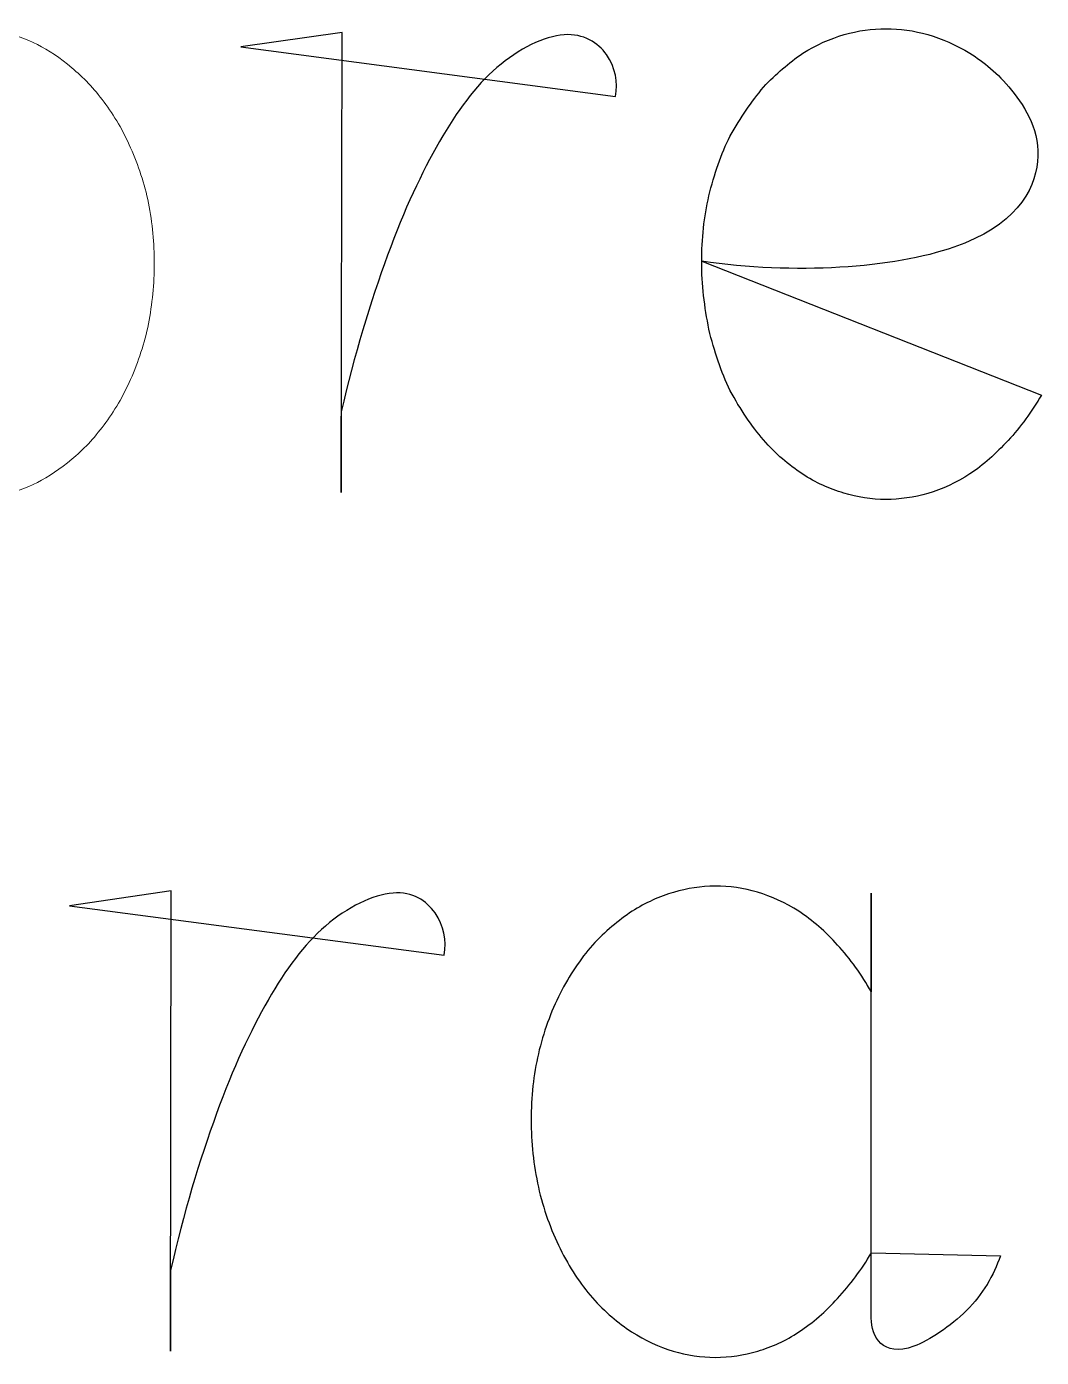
# Model space of a CAD drawing. Header units: centimetres. Extents: x -10.1 to 10.1, y -7.4 to 7.5.
# Drawn here: x -8.93 to -8.53, y 5.126 to 5.65 of the extents above; entities that cross this region are included whole.
import ezdxf

# ---------------------------------------------------------------- set-up
doc = ezdxf.new("R2010")
doc.units = ezdxf.units.CM
doc.header["$MEASUREMENT"] = 0
doc.layers.add('Layer 1', color=7, linetype='Continuous')

msp = doc.modelspace()

# ---------------------------------------------------------------- linework, layer by layer
at = {"layer": 'Layer 1', "color": 7, "lineweight": 0}
msp.add_open_spline([(-8.9533, 5.46414), (-8.9533, 5.46414), (-8.95462, 5.46414), (-8.95462, 5.46414), (-8.95462, 5.46414), (-8.95862, 5.46414), (-8.96243, 5.4647), (-8.96682, 5.46567), (-8.96682, 5.46567), (-8.97121, 5.46681), (-8.97576, 5.46834), (-8.98034, 5.47062), (-8.98034, 5.47062), (-8.98492, 5.4729), (-8.98947, 5.47596), (-8.99405, 5.47977), (-8.99405, 5.47977), (-8.99823, 5.48339), (-9.00262, 5.48797), (-9.00643, 5.49329), (-9.00643, 5.49329), (-9.01061, 5.49863), (-9.01405, 5.50472), (-9.01728, 5.5112), (-9.01728, 5.5112), (-9.01995, 5.51824), (-9.02241, 5.52549), (-9.02395, 5.53311), (-9.02395, 5.53311), (-9.02548, 5.54092), (-9.02623, 5.54891), (-9.02623, 5.55692), (-9.02623, 5.55692), (-9.02623, 5.56491), (-9.02546, 5.57274), (-9.02395, 5.58073), (-9.02395, 5.58073), (-9.02242, 5.58835), (-9.01995, 5.5956), (-9.01728, 5.60245), (-9.01728, 5.60245), (-9.01405, 5.60912), (-9.01061, 5.6152), (-9.00643, 5.62055), (-9.00643, 5.62055), (-9.00262, 5.62589), (-8.99823, 5.63026), (-8.99405, 5.63407), (-8.99405, 5.63407), (-8.98492, 5.64169), (-8.97577, 5.64608), (-8.96661, 5.64817), (-8.96661, 5.64817), (-8.95748, 5.65026), (-8.94833, 5.65026), (-8.93917, 5.64817), (-8.93917, 5.64817), (-8.93478, 5.64703), (-8.93002, 5.6455), (-8.92565, 5.6432), (-8.92565, 5.6432), (-8.92126, 5.64092), (-8.9165, 5.63788), (-8.91213, 5.63407), (-8.91213, 5.63407), (-8.90755, 5.63026), (-8.90337, 5.62587), (-8.89938, 5.62055), (-8.89938, 5.62055), (-8.89539, 5.61523), (-8.89176, 5.60912), (-8.8889, 5.60245), (-8.8889, 5.60245), (-8.88586, 5.5956), (-8.88337, 5.58835), (-8.88186, 5.58073), (-8.88186, 5.58073), (-8.88033, 5.57274), (-8.87958, 5.56491), (-8.87958, 5.55692), (-8.87958, 5.55692), (-8.87958, 5.5489), (-8.88035, 5.54091), (-8.88186, 5.53311), (-8.88186, 5.53311), (-8.88339, 5.52549), (-8.88586, 5.51824), (-8.8889, 5.5112), (-8.8889, 5.5112), (-8.89176, 5.50472), (-8.89538, 5.49863), (-8.89938, 5.49329), (-8.89938, 5.49329), (-8.90338, 5.48795), (-8.90758, 5.48337), (-8.91213, 5.47977), (-8.91213, 5.47977), (-8.91652, 5.47596), (-8.92128, 5.47292), (-8.92565, 5.47062), (-8.92565, 5.47062), (-8.93002, 5.46832), (-8.93478, 5.46681), (-8.93899, 5.46567), (-8.93899, 5.46567), (-8.94338, 5.46472), (-8.94738, 5.46414), (-8.95119, 5.46414), (-8.95119, 5.46414), (-8.95119, 5.46414), (-8.9533, 5.46414), (-8.9533, 5.46414)], degree=3, knots=[0, 0, 0, 0, 0.034483, 0.034483, 0.034483, 0.034483, 0.068966, 0.068966, 0.068966, 0.068966, 0.103448, 0.103448, 0.103448, 0.103448, 0.137931, 0.137931, 0.137931, 0.137931, 0.172414, 0.172414, 0.172414, 0.172414, 0.206897, 0.206897, 0.206897, 0.206897, 0.241379, 0.241379, 0.241379, 0.241379, 0.275862, 0.275862, 0.275862, 0.275862, 0.310345, 0.310345, 0.310345, 0.310345, 0.344828, 0.344828, 0.344828, 0.344828, 0.37931, 0.37931, 0.37931, 0.37931, 0.413793, 0.413793, 0.413793, 0.413793, 0.448276, 0.448276, 0.448276, 0.448276, 0.482759, 0.482759, 0.482759, 0.482759, 0.517241, 0.517241, 0.517241, 0.517241, 0.551724, 0.551724, 0.551724, 0.551724, 0.586207, 0.586207, 0.586207, 0.586207, 0.62069, 0.62069, 0.62069, 0.62069, 0.655172, 0.655172, 0.655172, 0.655172, 0.689655, 0.689655, 0.689655, 0.689655, 0.724138, 0.724138, 0.724138, 0.724138, 0.758621, 0.758621, 0.758621, 0.758621, 0.793103, 0.793103, 0.793103, 0.793103, 0.827586, 0.827586, 0.827586, 0.827586, 0.862069, 0.862069, 0.862069, 0.862069, 0.896552, 0.896552, 0.896552, 0.896552, 0.931034, 0.931034, 0.931034, 0.931034, 1, 1, 1, 1], dxfattribs=at)
at = {"layer": 'Layer 1', "color": 7}
for points, knots in [([(-8.66374, 5.55785), (-8.62754, 5.55235), (-8.58794, 5.55499), (-8.56431, 5.56338), (-8.56431, 5.56338), (-8.5405, 5.57158), (-8.53251, 5.58529), (-8.53134, 5.59709), (-8.53134, 5.59709), (-8.5302, 5.60871), (-8.53592, 5.61823), (-8.54163, 5.62527), (-8.54163, 5.62527), (-8.54716, 5.63212), (-8.55266, 5.63633), (-8.55801, 5.63974), (-8.55801, 5.63974), (-8.56904, 5.64641), (-8.5801, 5.64945), (-8.59116, 5.64945), (-8.59116, 5.64945), (-8.60201, 5.64945), (-8.61325, 5.64641), (-8.62394, 5.63974), (-8.62394, 5.63974), (-8.62947, 5.63593), (-8.63442, 5.63175), (-8.63937, 5.6264), (-8.63937, 5.6264), (-8.64413, 5.62068), (-8.6485, 5.61439), (-8.65252, 5.60716), (-8.65252, 5.60716), (-8.65614, 5.6001), (-8.65882, 5.59211), (-8.66091, 5.58353), (-8.66091, 5.58353), (-8.66282, 5.57533), (-8.66377, 5.56657), (-8.66377, 5.55763), (-8.66377, 5.55763), (-8.66377, 5.54869), (-8.66263, 5.53972), (-8.66091, 5.53096), (-8.66091, 5.53096), (-8.65882, 5.52239), (-8.65615, 5.51421), (-8.65252, 5.50678), (-8.65252, 5.50678), (-8.64852, 5.49935), (-8.64413, 5.49286), (-8.63937, 5.48736), (-8.63937, 5.48736), (-8.63461, 5.48183), (-8.62945, 5.47744), (-8.62413, 5.47402), (-8.62413, 5.47402), (-8.61879, 5.4704), (-8.61328, 5.46812), (-8.60775, 5.4664), (-8.60775, 5.4664), (-8.60241, 5.46487), (-8.59672, 5.46391), (-8.59119, 5.46391), (-8.59119, 5.46391), (-8.58016, 5.46391), (-8.56891, 5.46695), (-8.55804, 5.47399), (-8.55804, 5.47399), (-8.5527, 5.47743), (-8.54775, 5.48201), (-8.54299, 5.48714), (-8.54299, 5.48714), (-8.53804, 5.49248), (-8.53365, 5.49857), (-8.52984, 5.50505), (-8.52984, 5.50505), (-8.52984, 5.50505), (-8.66374, 5.55785), (-8.66374, 5.55785)], [0, 0, 0, 0, 0.047619, 0.047619, 0.047619, 0.047619, 0.095238, 0.095238, 0.095238, 0.095238, 0.142857, 0.142857, 0.142857, 0.142857, 0.190476, 0.190476, 0.190476, 0.190476, 0.238095, 0.238095, 0.238095, 0.238095, 0.285714, 0.285714, 0.285714, 0.285714, 0.333333, 0.333333, 0.333333, 0.333333, 0.380952, 0.380952, 0.380952, 0.380952, 0.428571, 0.428571, 0.428571, 0.428571, 0.47619, 0.47619, 0.47619, 0.47619, 0.52381, 0.52381, 0.52381, 0.52381, 0.571429, 0.571429, 0.571429, 0.571429, 0.619048, 0.619048, 0.619048, 0.619048, 0.666667, 0.666667, 0.666667, 0.666667, 0.714286, 0.714286, 0.714286, 0.714286, 0.761905, 0.761905, 0.761905, 0.761905, 0.809524, 0.809524, 0.809524, 0.809524, 0.857143, 0.857143, 0.857143, 0.857143, 0.904762, 0.904762, 0.904762, 0.904762, 1, 1, 1, 1]), ([(-8.84548, 5.64225), (-8.84548, 5.64225), (-8.80547, 5.64797), (-8.80547, 5.64797), (-8.80547, 5.64797), (-8.80547, 5.64797), (-8.80584, 5.46662), (-8.80584, 5.46662), (-8.80584, 5.46662), (-8.80584, 5.46662), (-8.80584, 5.49845), (-8.80584, 5.49845), (-8.80584, 5.49845), (-8.80071, 5.52054), (-8.79441, 5.54189), (-8.78756, 5.56018), (-8.78756, 5.56018), (-8.78108, 5.57828), (-8.77404, 5.59275), (-8.76716, 5.60495), (-8.76716, 5.60495), (-8.76012, 5.61696), (-8.75306, 5.62686), (-8.74449, 5.63411), (-8.74449, 5.63411), (-8.73592, 5.64154), (-8.72581, 5.64649), (-8.71801, 5.64705), (-8.71801, 5.64705), (-8.7102, 5.64763), (-8.70467, 5.64382), (-8.70124, 5.63924), (-8.70124, 5.63924), (-8.6978, 5.63411), (-8.69666, 5.62837), (-8.6978, 5.62268), (-8.6978, 5.62268), (-8.6978, 5.62268), (-8.84548, 5.64225), (-8.84548, 5.64225)], [0, 0, 0, 0, 0.090909, 0.090909, 0.090909, 0.090909, 0.181818, 0.181818, 0.181818, 0.181818, 0.272727, 0.272727, 0.272727, 0.272727, 0.363636, 0.363636, 0.363636, 0.363636, 0.454545, 0.454545, 0.454545, 0.454545, 0.545455, 0.545455, 0.545455, 0.545455, 0.636364, 0.636364, 0.636364, 0.636364, 0.727273, 0.727273, 0.727273, 0.727273, 0.818182, 0.818182, 0.818182, 0.818182, 1, 1, 1, 1]), ([(-8.84548, 5.64225), (-8.84548, 5.64225), (-8.84548, 5.64225), (-8.84548, 5.64225), (-8.84548, 5.64225), (-8.84548, 5.64225), (-8.84548, 5.64225), (-8.84548, 5.64225)], [0, 0, 0, 0, 0.333333, 0.333333, 0.333333, 0.333333, 1, 1, 1, 1]), ([(-8.66374, 5.55785), (-8.66374, 5.55785), (-8.66374, 5.55785), (-8.66374, 5.55785), (-8.66374, 5.55785), (-8.66374, 5.55785), (-8.66374, 5.55785), (-8.66374, 5.55785)], [0, 0, 0, 0, 0.333333, 0.333333, 0.333333, 0.333333, 1, 1, 1, 1]), ([(-8.91293, 5.30374), (-8.91293, 5.30374), (-8.87292, 5.30964), (-8.87292, 5.30964), (-8.87292, 5.30964), (-8.87292, 5.30964), (-8.87311, 5.12829), (-8.87311, 5.12829), (-8.87311, 5.12829), (-8.87311, 5.12829), (-8.87311, 5.16012), (-8.87311, 5.16012), (-8.87311, 5.16012), (-8.86816, 5.18221), (-8.86168, 5.20372), (-8.85501, 5.22185), (-8.85501, 5.22185), (-8.84853, 5.23995), (-8.84167, 5.25442), (-8.83461, 5.26662), (-8.83461, 5.26662), (-8.82776, 5.27882), (-8.82051, 5.28853), (-8.81212, 5.29578), (-8.81212, 5.29578), (-8.80355, 5.30321), (-8.79326, 5.30816), (-8.78545, 5.30874), (-8.78545, 5.30874), (-8.77764, 5.30951), (-8.7723, 5.3057), (-8.76889, 5.30093), (-8.76889, 5.30093), (-8.76545, 5.29596), (-8.76413, 5.29006), (-8.76527, 5.28437), (-8.76527, 5.28437), (-8.76527, 5.28437), (-8.91293, 5.30374), (-8.91293, 5.30374)], [0, 0, 0, 0, 0.090909, 0.090909, 0.090909, 0.090909, 0.181818, 0.181818, 0.181818, 0.181818, 0.272727, 0.272727, 0.272727, 0.272727, 0.363636, 0.363636, 0.363636, 0.363636, 0.454545, 0.454545, 0.454545, 0.454545, 0.545455, 0.545455, 0.545455, 0.545455, 0.636364, 0.636364, 0.636364, 0.636364, 0.727273, 0.727273, 0.727273, 0.727273, 0.818182, 0.818182, 0.818182, 0.818182, 1, 1, 1, 1]), ([(-8.59688, 5.16696), (-8.60069, 5.16048), (-8.60527, 5.15439), (-8.61022, 5.14905), (-8.61022, 5.14905), (-8.6148, 5.14392), (-8.61993, 5.13934), (-8.62546, 5.1359), (-8.62546, 5.1359), (-8.63059, 5.13228), (-8.63612, 5.13), (-8.64165, 5.12828), (-8.64165, 5.12828), (-8.64718, 5.12675), (-8.65271, 5.12579), (-8.65842, 5.12579), (-8.65842, 5.12579), (-8.66945, 5.12579), (-8.6807, 5.12904), (-8.69139, 5.1359), (-8.69139, 5.1359), (-8.69671, 5.13931), (-8.70187, 5.14371), (-8.70682, 5.14924), (-8.70682, 5.14924), (-8.71158, 5.15477), (-8.71597, 5.16125), (-8.71957, 5.16866), (-8.71957, 5.16866), (-8.72319, 5.17609), (-8.72624, 5.18427), (-8.72814, 5.19287), (-8.72814, 5.19287), (-8.73005, 5.20163), (-8.731, 5.21057), (-8.731, 5.21935), (-8.731, 5.21935), (-8.731, 5.22848), (-8.73005, 5.23726), (-8.72814, 5.24544), (-8.72814, 5.24544), (-8.72623, 5.2538), (-8.72319, 5.262), (-8.71957, 5.26925), (-8.71957, 5.26925), (-8.71595, 5.27629), (-8.71158, 5.28277), (-8.70682, 5.2883), (-8.70682, 5.2883), (-8.70187, 5.29364), (-8.69653, 5.29801), (-8.69121, 5.30164), (-8.69121, 5.30164), (-8.68587, 5.30487), (-8.68036, 5.30754), (-8.67483, 5.30907), (-8.67483, 5.30907), (-8.66949, 5.3106), (-8.66398, 5.31153), (-8.65845, 5.31153), (-8.65845, 5.31153), (-8.64721, 5.31153), (-8.63615, 5.3083), (-8.62548, 5.30163), (-8.62548, 5.30163), (-8.62014, 5.29801), (-8.61482, 5.29361), (-8.61024, 5.28829), (-8.61024, 5.28829), (-8.60511, 5.28297), (-8.60071, 5.27649), (-8.5969, 5.26982), (-8.5969, 5.26982), (-8.5969, 5.26982), (-8.5969, 5.30869), (-8.5969, 5.30869), (-8.5969, 5.30869), (-8.5969, 5.30869), (-8.5969, 5.14124), (-8.5969, 5.14124), (-8.5969, 5.14124), (-8.5969, 5.13762), (-8.59595, 5.13381), (-8.59309, 5.13132), (-8.59309, 5.13132), (-8.59042, 5.12883), (-8.58642, 5.12791), (-8.58013, 5.13018), (-8.58013, 5.13018), (-8.57404, 5.13246), (-8.56566, 5.13799), (-8.55936, 5.14428), (-8.55936, 5.14428), (-8.55288, 5.15076), (-8.5487, 5.15799), (-8.54602, 5.16579), (-8.54602, 5.16579), (-8.54602, 5.16579), (-8.59688, 5.16696), (-8.59688, 5.16696)], [0, 0, 0, 0, 0.038462, 0.038462, 0.038462, 0.038462, 0.076923, 0.076923, 0.076923, 0.076923, 0.115385, 0.115385, 0.115385, 0.115385, 0.153846, 0.153846, 0.153846, 0.153846, 0.192308, 0.192308, 0.192308, 0.192308, 0.230769, 0.230769, 0.230769, 0.230769, 0.269231, 0.269231, 0.269231, 0.269231, 0.307692, 0.307692, 0.307692, 0.307692, 0.346154, 0.346154, 0.346154, 0.346154, 0.384615, 0.384615, 0.384615, 0.384615, 0.423077, 0.423077, 0.423077, 0.423077, 0.461538, 0.461538, 0.461538, 0.461538, 0.5, 0.5, 0.5, 0.5, 0.538462, 0.538462, 0.538462, 0.538462, 0.576923, 0.576923, 0.576923, 0.576923, 0.615385, 0.615385, 0.615385, 0.615385, 0.653846, 0.653846, 0.653846, 0.653846, 0.692308, 0.692308, 0.692308, 0.692308, 0.730769, 0.730769, 0.730769, 0.730769, 0.769231, 0.769231, 0.769231, 0.769231, 0.807692, 0.807692, 0.807692, 0.807692, 0.846154, 0.846154, 0.846154, 0.846154, 0.884615, 0.884615, 0.884615, 0.884615, 0.923077, 0.923077, 0.923077, 0.923077, 1, 1, 1, 1]), ([(-8.91293, 5.30374), (-8.91293, 5.30374), (-8.91293, 5.30374), (-8.91293, 5.30374), (-8.91293, 5.30374), (-8.91293, 5.30374), (-8.91293, 5.30374), (-8.91293, 5.30374)], [0, 0, 0, 0, 0.333333, 0.333333, 0.333333, 0.333333, 1, 1, 1, 1]), ([(-8.59688, 5.16696), (-8.59688, 5.16696), (-8.59688, 5.16696), (-8.59688, 5.16696), (-8.59688, 5.16696), (-8.59688, 5.16696), (-8.59688, 5.16696), (-8.59688, 5.16696)], [0, 0, 0, 0, 0.333333, 0.333333, 0.333333, 0.333333, 1, 1, 1, 1])]:
    msp.add_open_spline(points, degree=3, knots=knots, dxfattribs=at)
at = {"layer": 'Layer 1', "lineweight": 0}
for points, knots in [([(-8.66374, 5.55785), (-8.62754, 5.55235), (-8.58794, 5.55499), (-8.56431, 5.56338), (-8.56431, 5.56338), (-8.5405, 5.57158), (-8.53251, 5.58529), (-8.53134, 5.59709), (-8.53134, 5.59709), (-8.5302, 5.60871), (-8.53592, 5.61823), (-8.54163, 5.62527), (-8.54163, 5.62527), (-8.54716, 5.63212), (-8.55266, 5.63633), (-8.55801, 5.63974), (-8.55801, 5.63974), (-8.56904, 5.64641), (-8.5801, 5.64945), (-8.59116, 5.64945), (-8.59116, 5.64945), (-8.60201, 5.64945), (-8.61325, 5.64641), (-8.62394, 5.63974), (-8.62394, 5.63974), (-8.62947, 5.63593), (-8.63442, 5.63175), (-8.63937, 5.6264), (-8.63937, 5.6264), (-8.64413, 5.62068), (-8.6485, 5.61439), (-8.65252, 5.60716), (-8.65252, 5.60716), (-8.65614, 5.6001), (-8.65882, 5.59211), (-8.66091, 5.58353), (-8.66091, 5.58353), (-8.66282, 5.57533), (-8.66377, 5.56657), (-8.66377, 5.55763), (-8.66377, 5.55763), (-8.66377, 5.54869), (-8.66263, 5.53972), (-8.66091, 5.53096), (-8.66091, 5.53096), (-8.65882, 5.52239), (-8.65615, 5.51421), (-8.65252, 5.50678), (-8.65252, 5.50678), (-8.64852, 5.49935), (-8.64413, 5.49286), (-8.63937, 5.48736), (-8.63937, 5.48736), (-8.63461, 5.48183), (-8.62945, 5.47744), (-8.62413, 5.47402), (-8.62413, 5.47402), (-8.61879, 5.4704), (-8.61328, 5.46812), (-8.60775, 5.4664), (-8.60775, 5.4664), (-8.60241, 5.46487), (-8.59672, 5.46391), (-8.59119, 5.46391), (-8.59119, 5.46391), (-8.58016, 5.46391), (-8.56891, 5.46695), (-8.55804, 5.47399), (-8.55804, 5.47399), (-8.5527, 5.47743), (-8.54775, 5.48201), (-8.54299, 5.48714), (-8.54299, 5.48714), (-8.53804, 5.49248), (-8.53365, 5.49857), (-8.52984, 5.50505)], [0, 0, 0, 0, 0.05, 0.05, 0.05, 0.05, 0.1, 0.1, 0.1, 0.1, 0.15, 0.15, 0.15, 0.15, 0.2, 0.2, 0.2, 0.2, 0.25, 0.25, 0.25, 0.25, 0.3, 0.3, 0.3, 0.3, 0.35, 0.35, 0.35, 0.35, 0.4, 0.4, 0.4, 0.4, 0.45, 0.45, 0.45, 0.45, 0.5, 0.5, 0.5, 0.5, 0.55, 0.55, 0.55, 0.55, 0.6, 0.6, 0.6, 0.6, 0.65, 0.65, 0.65, 0.65, 0.7, 0.7, 0.7, 0.7, 0.75, 0.75, 0.75, 0.75, 0.8, 0.8, 0.8, 0.8, 0.85, 0.85, 0.85, 0.85, 0.9, 0.9, 0.9, 0.9, 1, 1, 1, 1]), ([(-8.84548, 5.64225), (-8.84548, 5.64225), (-8.80547, 5.64797), (-8.80547, 5.64797), (-8.80547, 5.64797), (-8.80547, 5.64797), (-8.80584, 5.46662), (-8.80584, 5.46662), (-8.80584, 5.46662), (-8.80584, 5.46662), (-8.80584, 5.49845), (-8.80584, 5.49845), (-8.80584, 5.49845), (-8.80071, 5.52054), (-8.79441, 5.54189), (-8.78756, 5.56018), (-8.78756, 5.56018), (-8.78108, 5.57828), (-8.77404, 5.59275), (-8.76716, 5.60495), (-8.76716, 5.60495), (-8.76012, 5.61696), (-8.75306, 5.62686), (-8.74449, 5.63411), (-8.74449, 5.63411), (-8.73592, 5.64154), (-8.72581, 5.64649), (-8.71801, 5.64705), (-8.71801, 5.64705), (-8.7102, 5.64763), (-8.70467, 5.64382), (-8.70124, 5.63924), (-8.70124, 5.63924), (-8.6978, 5.63411), (-8.69666, 5.62837), (-8.6978, 5.62268)], [0, 0, 0, 0, 0.1, 0.1, 0.1, 0.1, 0.2, 0.2, 0.2, 0.2, 0.3, 0.3, 0.3, 0.3, 0.4, 0.4, 0.4, 0.4, 0.5, 0.5, 0.5, 0.5, 0.6, 0.6, 0.6, 0.6, 0.7, 0.7, 0.7, 0.7, 0.8, 0.8, 0.8, 0.8, 1, 1, 1, 1]), ([(-8.84548, 5.64225), (-8.84548, 5.64225), (-8.84548, 5.64225), (-8.84548, 5.64225), (-8.84548, 5.64225), (-8.84548, 5.64225), (-8.84548, 5.64225), (-8.84548, 5.64225)], [0, 0, 0, 0, 0.333333, 0.333333, 0.333333, 0.333333, 1, 1, 1, 1]), ([(-8.66374, 5.55785), (-8.66374, 5.55785), (-8.66374, 5.55785), (-8.66374, 5.55785), (-8.66374, 5.55785), (-8.66374, 5.55785), (-8.66374, 5.55785), (-8.66374, 5.55785)], [0, 0, 0, 0, 0.333333, 0.333333, 0.333333, 0.333333, 1, 1, 1, 1]), ([(-8.91293, 5.30374), (-8.91293, 5.30374), (-8.87292, 5.30964), (-8.87292, 5.30964), (-8.87292, 5.30964), (-8.87292, 5.30964), (-8.87311, 5.12829), (-8.87311, 5.12829), (-8.87311, 5.12829), (-8.87311, 5.12829), (-8.87311, 5.16012), (-8.87311, 5.16012), (-8.87311, 5.16012), (-8.86816, 5.18221), (-8.86168, 5.20372), (-8.85501, 5.22185), (-8.85501, 5.22185), (-8.84853, 5.23995), (-8.84167, 5.25442), (-8.83461, 5.26662), (-8.83461, 5.26662), (-8.82776, 5.27882), (-8.82051, 5.28853), (-8.81212, 5.29578), (-8.81212, 5.29578), (-8.80355, 5.30321), (-8.79326, 5.30816), (-8.78545, 5.30874), (-8.78545, 5.30874), (-8.77764, 5.30951), (-8.7723, 5.3057), (-8.76889, 5.30093), (-8.76889, 5.30093), (-8.76545, 5.29596), (-8.76413, 5.29006), (-8.76527, 5.28437)], [0, 0, 0, 0, 0.1, 0.1, 0.1, 0.1, 0.2, 0.2, 0.2, 0.2, 0.3, 0.3, 0.3, 0.3, 0.4, 0.4, 0.4, 0.4, 0.5, 0.5, 0.5, 0.5, 0.6, 0.6, 0.6, 0.6, 0.7, 0.7, 0.7, 0.7, 0.8, 0.8, 0.8, 0.8, 1, 1, 1, 1]), ([(-8.59688, 5.16696), (-8.60069, 5.16048), (-8.60527, 5.15439), (-8.61022, 5.14905), (-8.61022, 5.14905), (-8.6148, 5.14392), (-8.61993, 5.13934), (-8.62546, 5.1359), (-8.62546, 5.1359), (-8.63059, 5.13228), (-8.63612, 5.13), (-8.64165, 5.12828), (-8.64165, 5.12828), (-8.64718, 5.12675), (-8.65271, 5.12579), (-8.65842, 5.12579), (-8.65842, 5.12579), (-8.66945, 5.12579), (-8.6807, 5.12904), (-8.69139, 5.1359), (-8.69139, 5.1359), (-8.69671, 5.13931), (-8.70187, 5.14371), (-8.70682, 5.14924), (-8.70682, 5.14924), (-8.71158, 5.15477), (-8.71597, 5.16125), (-8.71957, 5.16866), (-8.71957, 5.16866), (-8.72319, 5.17609), (-8.72624, 5.18427), (-8.72814, 5.19287), (-8.72814, 5.19287), (-8.73005, 5.20163), (-8.731, 5.21057), (-8.731, 5.21935), (-8.731, 5.21935), (-8.731, 5.22848), (-8.73005, 5.23726), (-8.72814, 5.24544), (-8.72814, 5.24544), (-8.72623, 5.2538), (-8.72319, 5.262), (-8.71957, 5.26925), (-8.71957, 5.26925), (-8.71595, 5.27629), (-8.71158, 5.28277), (-8.70682, 5.2883), (-8.70682, 5.2883), (-8.70187, 5.29364), (-8.69653, 5.29801), (-8.69121, 5.30164), (-8.69121, 5.30164), (-8.68587, 5.30487), (-8.68036, 5.30754), (-8.67483, 5.30907), (-8.67483, 5.30907), (-8.66949, 5.3106), (-8.66398, 5.31153), (-8.65845, 5.31153), (-8.65845, 5.31153), (-8.64721, 5.31153), (-8.63615, 5.3083), (-8.62548, 5.30163), (-8.62548, 5.30163), (-8.62014, 5.29801), (-8.61482, 5.29361), (-8.61024, 5.28829), (-8.61024, 5.28829), (-8.60511, 5.28297), (-8.60071, 5.27649), (-8.5969, 5.26982), (-8.5969, 5.26982), (-8.5969, 5.26982), (-8.5969, 5.30869), (-8.5969, 5.30869), (-8.5969, 5.30869), (-8.5969, 5.30869), (-8.5969, 5.14124), (-8.5969, 5.14124), (-8.5969, 5.14124), (-8.5969, 5.13762), (-8.59595, 5.13381), (-8.59309, 5.13132), (-8.59309, 5.13132), (-8.59042, 5.12883), (-8.58642, 5.12791), (-8.58013, 5.13018), (-8.58013, 5.13018), (-8.57404, 5.13246), (-8.56566, 5.13799), (-8.55936, 5.14428), (-8.55936, 5.14428), (-8.55288, 5.15076), (-8.5487, 5.15799), (-8.54602, 5.16579)], [0, 0, 0, 0, 0.04, 0.04, 0.04, 0.04, 0.08, 0.08, 0.08, 0.08, 0.12, 0.12, 0.12, 0.12, 0.16, 0.16, 0.16, 0.16, 0.2, 0.2, 0.2, 0.2, 0.24, 0.24, 0.24, 0.24, 0.28, 0.28, 0.28, 0.28, 0.32, 0.32, 0.32, 0.32, 0.36, 0.36, 0.36, 0.36, 0.4, 0.4, 0.4, 0.4, 0.44, 0.44, 0.44, 0.44, 0.48, 0.48, 0.48, 0.48, 0.52, 0.52, 0.52, 0.52, 0.56, 0.56, 0.56, 0.56, 0.6, 0.6, 0.6, 0.6, 0.64, 0.64, 0.64, 0.64, 0.68, 0.68, 0.68, 0.68, 0.72, 0.72, 0.72, 0.72, 0.76, 0.76, 0.76, 0.76, 0.8, 0.8, 0.8, 0.8, 0.84, 0.84, 0.84, 0.84, 0.88, 0.88, 0.88, 0.88, 0.92, 0.92, 0.92, 0.92, 1, 1, 1, 1]), ([(-8.91293, 5.30374), (-8.91293, 5.30374), (-8.91293, 5.30374), (-8.91293, 5.30374), (-8.91293, 5.30374), (-8.91293, 5.30374), (-8.91293, 5.30374), (-8.91293, 5.30374)], [0, 0, 0, 0, 0.333333, 0.333333, 0.333333, 0.333333, 1, 1, 1, 1]), ([(-8.59688, 5.16696), (-8.59688, 5.16696), (-8.59688, 5.16696), (-8.59688, 5.16696), (-8.59688, 5.16696), (-8.59688, 5.16696), (-8.59688, 5.16696), (-8.59688, 5.16696)], [0, 0, 0, 0, 0.333333, 0.333333, 0.333333, 0.333333, 1, 1, 1, 1])]:
    msp.add_open_spline(points, degree=3, knots=knots, dxfattribs=at)

doc.saveas('drawing.dxf')
